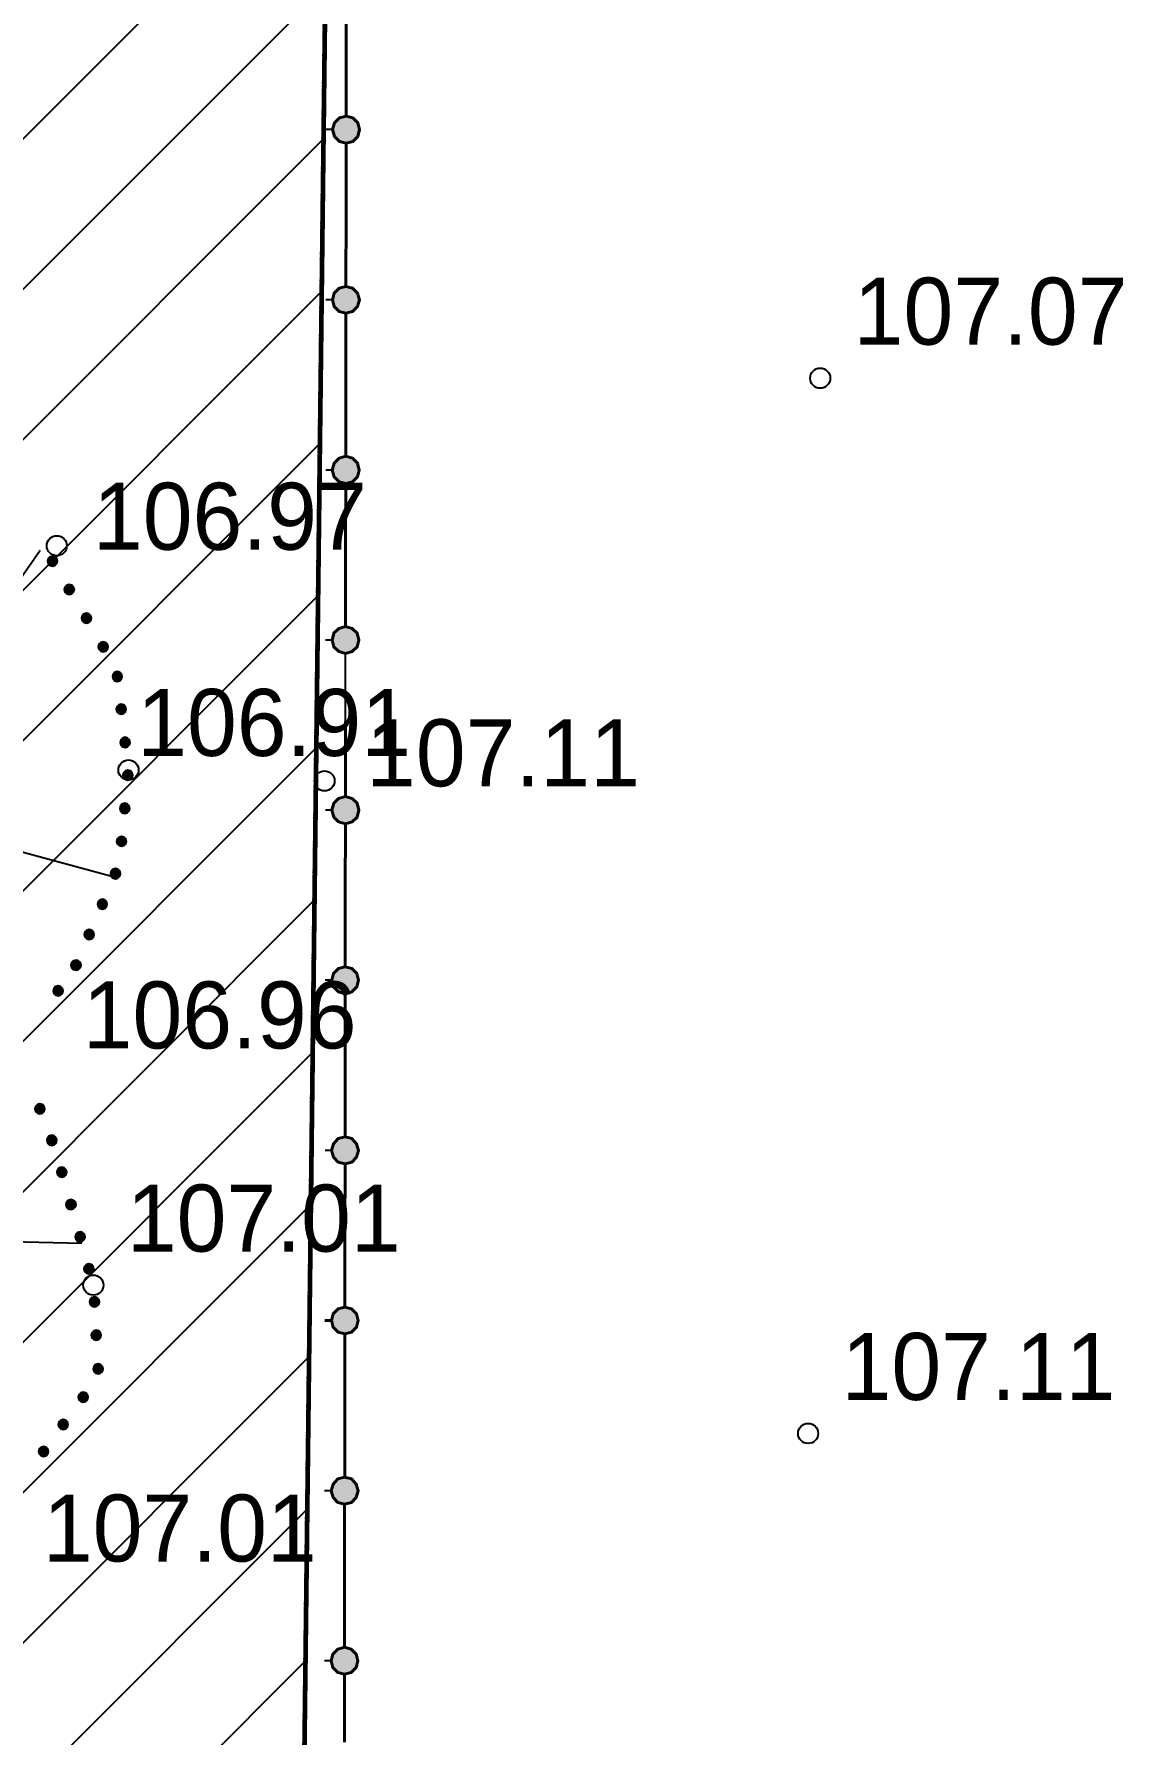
# Model space of a CAD drawing. Header units: millimetres. Extents: x 172667 to 1873135, y -274708 to 168495.
# Drawn here: x 1845469 to 1861734, y 38899 to 64288 of the extents above; entities that cross this region are included whole.
import ezdxf
from ezdxf.enums import TextEntityAlignment as Align

# ---------------------------------------------------------------- set-up
doc = ezdxf.new("R2010")
doc.units = ezdxf.units.MM
doc.linetypes.add('линия_сгиба', pattern=[1.25, 0.5, -0.25, 0, -0.25, 0, -0.25])
doc.layers.add('017 ОТВОД', color=7, linetype='13.Граница отвода', lineweight=70)
doc.layers.add('_ТОПО', color=253, linetype='Continuous')
doc.layers.add('SC007', color=7, linetype='Continuous')
doc.styles.add('F2', font='', dxfattribs={"height": 0.000909972})
doc.styles.get('F2').set_extended_font_data('D431')
doc.linetypes.add('13.Граница отвода', pattern='A,20,[14,SHAPES,S=0.01,R=0,X=0,Y=0],-2.5', length=22.5)

# ---------------------------------------------------------------- blocks, each defined once
blk = doc.blocks.new('SYMBOL2060001')
at = {"layer": 'SC007'}
blk.add_circle((0, 0), 0.15, dxfattribs=at)

msp = doc.modelspace()

# ---------------------------------------------------------------- hatches: boundary and pattern name
h = msp.add_hatch()
h.set_pattern_fill('ANSI31', color=30, scale=500)
h.paths.add_polyline_path([(1815477.8, 83886.2), (1850035.1, 83412.2), (1849138.2, 7719.4), (1815477.8, 8078.9)])
at = {"layer": '_ТОПО', "linetype": 'ByBlock', "lineweight": 40}
for points in [[(1850131.2, 62660.1), (1850231.2, 62685.1), (1850306.2, 62760.1), (1850331.2, 62860.1), (1850306.2, 62960.1), (1850231.2, 63035.1), (1850131.2, 63060.1), (1850031.2, 63035.1), (1849956.2, 62960.1), (1849926.2, 62860.1), (1849956.2, 62760.1), (1850031.2, 62685.1)], [(1850126.2, 60120.1), (1850226.2, 60145.1), (1850301.2, 60220.1), (1850331.2, 60320.1), (1850301.2, 60420.1), (1850226.2, 60495.1), (1850126.2, 60520.1), (1850026.2, 60495.1), (1849951.2, 60420.1), (1849926.2, 60320.1), (1849951.2, 60220.1), (1850026.2, 60145.1)], [(1850126.2, 57580.1), (1850226.2, 57605.1), (1850301.2, 57680.1), (1850326.2, 57780.1), (1850301.2, 57880.1), (1850226.2, 57955.1), (1850126.2, 57985.1), (1850026.2, 57955.1), (1849951.2, 57880.1), (1849921.2, 57780.1), (1849951.2, 57680.1), (1850026.2, 57605.1)], [(1850121.2, 55040.1), (1850221.2, 55070.1), (1850296.2, 55140.1), (1850321.2, 55240.1), (1850296.2, 55345.1), (1850221.2, 55415.1), (1850121.2, 55445.1), (1850021.2, 55415.1), (1849946.2, 55345.1), (1849921.2, 55240.1), (1849946.2, 55140.1), (1850021.2, 55070.1)], [(1850121.2, 52500.1), (1850221.2, 52530.1), (1850296.2, 52600.1), (1850321.2, 52705.1), (1850296.2, 52805.1), (1850221.2, 52875.1), (1850121.2, 52905.1), (1850016.2, 52875.1), (1849946.2, 52805.1), (1849916.2, 52705.1), (1849946.2, 52600.1), (1850016.2, 52530.1)], [(1850116.2, 49960.1), (1850216.2, 49990.1), (1850291.2, 50065.1), (1850316.2, 50165.1), (1850291.2, 50265.1), (1850216.2, 50340.1), (1850116.2, 50365.1), (1850016.2, 50340.1), (1849941.2, 50265.1), (1849916.2, 50165.1), (1849941.2, 50065.1), (1850016.2, 49990.1)], [(1850116.2, 47425.1), (1850216.2, 47450.1), (1850286.2, 47525.1), (1850316.2, 47625.1), (1850286.2, 47725.1), (1850216.2, 47800.1), (1850116.2, 47825.1), (1850011.2, 47800.1), (1849941.2, 47725.1), (1849911.2, 47625.1), (1849941.2, 47525.1), (1850011.2, 47450.1)], [(1850111.2, 44885.1), (1850211.2, 44910.1), (1850286.2, 44985.1), (1850311.2, 45085.1), (1850286.2, 45185.1), (1850211.2, 45260.1), (1850111.2, 45285.1), (1850011.2, 45260.1), (1849936.2, 45185.1), (1849911.2, 45085.1), (1849936.2, 44985.1), (1850011.2, 44910.1)], [(1850106.2, 42345.1), (1850211.2, 42370.1), (1850281.2, 42445.1), (1850311.2, 42545.1), (1850281.2, 42645.1), (1850211.2, 42720.1), (1850106.2, 42745.1), (1850006.2, 42720.1), (1849936.2, 42645.1), (1849906.2, 42545.1), (1849936.2, 42445.1), (1850006.2, 42370.1)], [(1850106.2, 39805.1), (1850206.2, 39830.1), (1850281.2, 39905.1), (1850306.2, 40005.1), (1850281.2, 40105.1), (1850206.2, 40180.1), (1850106.2, 40210.1), (1850006.2, 40180.1), (1849931.2, 40105.1), (1849906.2, 40005.1), (1849931.2, 39905.1), (1850006.2, 39830.1)]]:
    msp.add_hatch(color=7, dxfattribs=at).paths.add_polyline_path(points)
at = {"layer": '_ТОПО', "linetype": 'ByBlock', "lineweight": -2}
for points in [[(1845746.2, 56345.1), (1845781.2, 56355.1), (1845811.2, 56385.1), (1845821.2, 56420.1), (1845811.2, 56460.1), (1845781.2, 56485.1), (1845746.2, 56495.1), (1845706.2, 56485.1), (1845681.2, 56460.1), (1845671.2, 56420.1), (1845681.2, 56385.1), (1845706.2, 56355.1)], [(1845996.2, 55920.1), (1846036.2, 55930.1), (1846061.2, 55955.1), (1846071.2, 55995.1), (1846061.2, 56030.1), (1846036.2, 56060.1), (1845996.2, 56070.1), (1845961.2, 56060.1), (1845931.2, 56030.1), (1845921.2, 55995.1), (1845931.2, 55955.1), (1845961.2, 55930.1)], [(1846251.2, 55495.1), (1846286.2, 55505.1), (1846316.2, 55530.1), (1846326.2, 55570.1), (1846316.2, 55605.1), (1846286.2, 55635.1), (1846251.2, 55645.1), (1846211.2, 55635.1), (1846186.2, 55605.1), (1846176.2, 55570.1), (1846186.2, 55530.1), (1846211.2, 55505.1)], [(1846501.2, 55065.1), (1846541.2, 55075.1), (1846566.2, 55105.1), (1846576.2, 55140.1), (1846566.2, 55180.1), (1846541.2, 55205.1), (1846501.2, 55215.1), (1846466.2, 55205.1), (1846436.2, 55180.1), (1846426.2, 55140.1), (1846436.2, 55105.1), (1846466.2, 55075.1)], [(1846711.2, 54625.1), (1846751.2, 54635.1), (1846776.2, 54665.1), (1846786.2, 54700.1), (1846776.2, 54740.1), (1846751.2, 54765.1), (1846711.2, 54775.1), (1846676.2, 54765.1), (1846651.2, 54740.1), (1846641.2, 54700.1), (1846651.2, 54665.1), (1846676.2, 54635.1)], [(1846771.2, 54135.1), (1846811.2, 54145.1), (1846836.2, 54170.1), (1846846.2, 54210.1), (1846836.2, 54245.1), (1846811.2, 54275.1), (1846771.2, 54285.1), (1846736.2, 54275.1), (1846706.2, 54245.1), (1846696.2, 54210.1), (1846706.2, 54170.1), (1846736.2, 54145.1)], [(1846831.2, 53640.1), (1846866.2, 53650.1), (1846896.2, 53680.1), (1846906.2, 53715.1), (1846896.2, 53755.1), (1846866.2, 53780.1), (1846831.2, 53790.1), (1846791.2, 53780.1), (1846766.2, 53755.1), (1846756.2, 53715.1), (1846766.2, 53680.1), (1846791.2, 53650.1)], [(1846871.2, 53150.1), (1846911.2, 53160.1), (1846936.2, 53185.1), (1846946.2, 53225.1), (1846936.2, 53260.1), (1846911.2, 53290.1), (1846871.2, 53300.1), (1846836.2, 53290.1), (1846806.2, 53260.1), (1846796.2, 53225.1), (1846806.2, 53185.1), (1846836.2, 53160.1)], [(1846826.2, 52655.1), (1846861.2, 52665.1), (1846891.2, 52695.1), (1846901.2, 52730.1), (1846891.2, 52770.1), (1846861.2, 52795.1), (1846826.2, 52805.1), (1846786.2, 52795.1), (1846761.2, 52770.1), (1846751.2, 52730.1), (1846761.2, 52695.1), (1846786.2, 52665.1)], [(1846776.2, 52165.1), (1846816.2, 52175.1), (1846841.2, 52200.1), (1846851.2, 52235.1), (1846841.2, 52275.1), (1846816.2, 52300.1), (1846776.2, 52310.1), (1846741.2, 52300.1), (1846711.2, 52275.1), (1846701.2, 52235.1), (1846711.2, 52200.1), (1846741.2, 52175.1)], [(1846686.2, 51680.1), (1846721.2, 51690.1), (1846751.2, 51720.1), (1846761.2, 51755.1), (1846751.2, 51795.1), (1846721.2, 51820.1), (1846686.2, 51830.1), (1846646.2, 51820.1), (1846621.2, 51795.1), (1846611.2, 51755.1), (1846621.2, 51720.1), (1846646.2, 51690.1)], [(1846491.2, 51225.1), (1846526.2, 51235.1), (1846551.2, 51265.1), (1846561.2, 51300.1), (1846551.2, 51340.1), (1846526.2, 51365.1), (1846491.2, 51375.1), (1846451.2, 51365.1), (1846426.2, 51340.1), (1846416.2, 51300.1), (1846426.2, 51265.1), (1846451.2, 51235.1)], [(1846291.2, 50770.1), (1846331.2, 50780.1), (1846356.2, 50810.1), (1846366.2, 50845.1), (1846356.2, 50885.1), (1846331.2, 50910.1), (1846291.2, 50920.1), (1846256.2, 50910.1), (1846226.2, 50885.1), (1846216.2, 50845.1), (1846226.2, 50810.1), (1846256.2, 50780.1)], [(1846096.2, 50315.1), (1846131.2, 50325.1), (1846161.2, 50355.1), (1846171.2, 50390.1), (1846161.2, 50430.1), (1846131.2, 50455.1), (1846096.2, 50465.1), (1846056.2, 50455.1), (1846031.2, 50430.1), (1846021.2, 50390.1), (1846031.2, 50355.1), (1846056.2, 50325.1)], [(1845831.2, 49930.1), (1845866.2, 49940.1), (1845896.2, 49965.1), (1845906.2, 50005.1), (1845896.2, 50040.1), (1845866.2, 50070.1), (1845831.2, 50080.1), (1845791.2, 50070.1), (1845766.2, 50040.1), (1845756.2, 50005.1), (1845766.2, 49965.1), (1845791.2, 49940.1)], [(1845556.2, 48170.1), (1845596.2, 48180.1), (1845621.2, 48205.1), (1845631.2, 48245.1), (1845621.2, 48280.1), (1845596.2, 48310.1), (1845556.2, 48320.1), (1845521.2, 48310.1), (1845491.2, 48280.1), (1845481.2, 48245.1), (1845491.2, 48205.1), (1845521.2, 48180.1)], [(1845736.2, 47700.1), (1845771.2, 47710.1), (1845801.2, 47735.1), (1845811.2, 47775.1), (1845801.2, 47810.1), (1845771.2, 47840.1), (1845736.2, 47850.1), (1845696.2, 47840.1), (1845671.2, 47810.1), (1845661.2, 47775.1), (1845671.2, 47735.1), (1845696.2, 47710.1)], [(1845886.2, 47225.1), (1845921.2, 47235.1), (1845951.2, 47260.1), (1845961.2, 47300.1), (1845951.2, 47335.1), (1845921.2, 47365.1), (1845886.2, 47375.1), (1845846.2, 47365.1), (1845821.2, 47335.1), (1845811.2, 47300.1), (1845821.2, 47260.1), (1845846.2, 47235.1)], [(1846021.2, 46740.1), (1846056.2, 46750.1), (1846086.2, 46780.1), (1846096.2, 46815.1), (1846086.2, 46855.1), (1846056.2, 46880.1), (1846021.2, 46890.1), (1845981.2, 46880.1), (1845956.2, 46855.1), (1845946.2, 46815.1), (1845956.2, 46780.1), (1845981.2, 46750.1)], [(1846156.2, 46260.1), (1846191.2, 46270.1), (1846221.2, 46300.1), (1846231.2, 46335.1), (1846221.2, 46375.1), (1846191.2, 46400.1), (1846156.2, 46410.1), (1846116.2, 46400.1), (1846091.2, 46375.1), (1846081.2, 46335.1), (1846091.2, 46300.1), (1846116.2, 46270.1)], [(1846286.2, 45780.1), (1846326.2, 45790.1), (1846351.2, 45815.1), (1846361.2, 45855.1), (1846351.2, 45890.1), (1846326.2, 45920.1), (1846286.2, 45930.1), (1846251.2, 45920.1), (1846221.2, 45890.1), (1846211.2, 45855.1), (1846221.2, 45815.1), (1846251.2, 45790.1)], [(1846371.2, 45290.1), (1846406.2, 45300.1), (1846436.2, 45325.1), (1846446.2, 45365.1), (1846436.2, 45400.1), (1846406.2, 45430.1), (1846371.2, 45440.1), (1846331.2, 45430.1), (1846306.2, 45400.1), (1846296.2, 45365.1), (1846306.2, 45325.1), (1846331.2, 45300.1)], [(1846396.2, 44790.1), (1846436.2, 44800.1), (1846461.2, 44825.1), (1846471.2, 44865.1), (1846461.2, 44900.1), (1846436.2, 44930.1), (1846396.2, 44940.1), (1846361.2, 44930.1), (1846331.2, 44900.1), (1846321.2, 44865.1), (1846331.2, 44825.1), (1846361.2, 44800.1)], [(1846426.2, 44290.1), (1846461.2, 44300.1), (1846491.2, 44325.1), (1846501.2, 44365.1), (1846491.2, 44400.1), (1846461.2, 44430.1), (1846426.2, 44440.1), (1846386.2, 44430.1), (1846361.2, 44400.1), (1846351.2, 44365.1), (1846361.2, 44325.1), (1846386.2, 44300.1)], [(1846201.2, 43865.1), (1846241.2, 43875.1), (1846266.2, 43900.1), (1846276.2, 43940.1), (1846266.2, 43975.1), (1846241.2, 44005.1), (1846201.2, 44015.1), (1846166.2, 44005.1), (1846136.2, 43975.1), (1846126.2, 43940.1), (1846136.2, 43900.1), (1846166.2, 43875.1)], [(1845906.2, 43460.1), (1845946.2, 43470.1), (1845971.2, 43500.1), (1845981.2, 43535.1), (1845971.2, 43575.1), (1845946.2, 43600.1), (1845906.2, 43610.1), (1845871.2, 43600.1), (1845841.2, 43575.1), (1845831.2, 43535.1), (1845841.2, 43500.1), (1845871.2, 43470.1)], [(1845611.2, 43055.1), (1845651.2, 43065.1), (1845676.2, 43095.1), (1845686.2, 43130.1), (1845676.2, 43170.1), (1845651.2, 43195.1), (1845611.2, 43205.1), (1845576.2, 43195.1), (1845546.2, 43170.1), (1845536.2, 43130.1), (1845546.2, 43095.1), (1845576.2, 43065.1)]]:
    msp.add_hatch(color=8, dxfattribs=at).paths.add_polyline_path(points)

# ---------------------------------------------------------------- linework, layer by layer
at = {"layer": '017 ОТВОД', "color": 1, "linetype": '13.Граница отвода', "lineweight": 60, "elevation": -103056.2}
msp.add_lwpolyline([(1769145.1, 8582.2), (1770045.1, 84542.2), (1850035.1, 83412.2), (1849135.1, 7452.2)], close=True, dxfattribs=at)
at = {"layer": '017 ОТВОД', "color": 30, "linetype": 'линия_сгиба', "lineweight": 60, "ltscale": 5, "elevation": 3738.5}
msp.add_lwpolyline([(1815477.8, 83886.2), (1850035.1, 83412.2), (1849138.2, 7719.4), (1815477.8, 8078.9)], close=True, dxfattribs=at)
at = {"layer": '_ТОПО', "color": 7, "linetype": 'ByBlock', "lineweight": 40}
for p, q in [((1850131.2, 64180.1, 107038.5), (1850131.2, 65195.1, 107038.5)), ((1850131.2, 64180.1, 107038.5), (1850131.2, 65195.1, 107038.5)), ((1850131.2, 63065.1, 107038.5), (1850131.2, 64180.1, 107038.5)), ((1850131.2, 63065.1, 107038.5), (1850131.2, 64180.1, 107038.5)), ((1850131.2, 61640.1, 107038.5), (1850131.2, 62655.1, 107038.5)), ((1850131.2, 61640.1, 107038.5), (1850131.2, 62655.1, 107038.5)), ((1850126.2, 60525.1, 107038.5), (1850131.2, 61640.1, 107038.5)), ((1850126.2, 60525.1, 107038.5), (1850131.2, 61640.1, 107038.5)), ((1850126.2, 59100.1, 107038.5), (1850126.2, 60115.1, 107038.5)), ((1850126.2, 59100.1, 107038.5), (1850126.2, 60115.1, 107038.5)), ((1850126.2, 57985.1, 107038.5), (1850126.2, 59100.1, 107038.5)), ((1850126.2, 57985.1, 107038.5), (1850126.2, 59100.1, 107038.5)), ((1850121.2, 56565.1, 107038.5), (1850126.2, 57580.1, 107038.5)), ((1850121.2, 55445.1, 107038.5), (1850121.2, 56565.1, 107038.5)), ((1850121.2, 55445.1, 107038.5), (1850121.2, 56565.1, 107038.5)), ((1850121.2, 52905.1, 107038.5), (1850121.2, 54025.1, 107038.5)), ((1850121.2, 52905.1, 107038.5), (1850121.2, 54025.1, 107038.5)), ((1850116.2, 51485.1, 107038.5), (1850121.2, 52500.1, 107038.5)), ((1850116.2, 51485.1, 107038.5), (1850121.2, 52500.1, 107038.5)), ((1850116.2, 50365.1, 107038.5), (1850116.2, 51485.1, 107038.5)), ((1850116.2, 48945.1, 107038.5), (1850116.2, 49960.1, 107038.5)), ((1850116.2, 47830.1, 107038.5), (1850116.2, 48945.1, 107038.5)), ((1850116.2, 47830.1, 107038.5), (1850116.2, 48945.1, 107038.5)), ((1850111.2, 46405.1, 107038.5), (1850116.2, 47420.1, 107038.5)), ((1850111.2, 45290.1, 107038.5), (1850111.2, 46405.1, 107038.5)), ((1850111.2, 45290.1, 107038.5), (1850111.2, 46405.1, 107038.5)), ((1849911.2, 45085.1, 107038.5), (1849811.2, 45085.1, 107038.5)), ((1849911.2, 45085.1, 107038.5), (1849811.2, 45085.1, 107038.5)), ((1850111.2, 43865.1, 107038.5), (1850111.2, 44880.1, 107038.5)), ((1850111.2, 43865.1, 107038.5), (1850111.2, 44880.1, 107038.5)), ((1850111.2, 42750.1, 107038.5), (1850111.2, 43865.1, 107038.5)), ((1850111.2, 42750.1, 107038.5), (1850111.2, 43865.1, 107038.5)), ((1850106.2, 41325.1, 107038.5), (1850106.2, 42345.1, 107038.5)), ((1850106.2, 41325.1, 107038.5), (1850106.2, 42345.1, 107038.5)), ((1850106.2, 40210.1, 107038.5), (1850106.2, 41325.1, 107038.5)), ((1850106.2, 40210.1, 107038.5), (1850106.2, 41325.1, 107038.5)), ((1850106.2, 38790.1, 107038.5), (1850106.2, 39805.1, 107038.5)), ((1850106.2, 38790.1, 107038.5), (1850106.2, 39805.1, 107038.5))]:
    msp.add_line(p, q, dxfattribs=at)
at = {"layer": '_ТОПО', "color": 8, "linetype": 'ByBlock', "lineweight": -2}
for p, q in [((1849931.2, 62860.1, 107038.5), (1849831.2, 62860.1, 107038.5)), ((1849931.2, 62860.1, 107038.5), (1849831.2, 62860.1, 107038.5)), ((1849926.2, 60320.1, 107038.5), (1849826.2, 60320.1, 107038.5)), ((1849926.2, 60320.1, 107038.5), (1849826.2, 60320.1, 107038.5)), ((1849926.2, 57780.1, 107038.5), (1849826.2, 57780.1, 107038.5)), ((1849926.2, 57780.1, 107038.5), (1849826.2, 57780.1, 107038.5)), ((1850121.2, 56565.1, 107038.5), (1850126.2, 57580.1, 107038.5)), ((1843356.4, 53433.3, 108979), (1845563.2, 56585.9, 108979)), ((1849921.2, 55240.1, 107038.5), (1849821.2, 55240.1, 107038.5)), ((1849921.2, 55240.1, 107038.5), (1849821.2, 55240.1, 107038.5)), ((1850121.2, 54025.1, 107038.5), (1850121.2, 55040.1, 107038.5)), ((1850121.2, 54025.1, 107038.5), (1850121.2, 55040.1, 107038.5)), ((1849921.2, 52705.1, 107038.5), (1849821.2, 52705.1, 107038.5)), ((1849921.2, 52705.1, 107038.5), (1849821.2, 52705.1, 107038.5)), ((1843656.4, 52518.3, 108979), (1846665.5, 51709.7, 108979)), ((1850116.2, 50365.1, 107038.5), (1850116.2, 51485.1, 107038.5)), ((1849916.2, 50165.1, 107038.5), (1849816.2, 50165.1, 107038.5)), ((1849916.2, 50165.1, 107038.5), (1849816.2, 50165.1, 107038.5)), ((1850116.2, 48945.1, 107038.5), (1850116.2, 49960.1, 107038.5)), ((1849916.2, 47625.1, 107038.5), (1849816.2, 47625.1, 107038.5)), ((1849916.2, 47625.1, 107038.5), (1849816.2, 47625.1, 107038.5)), ((1850111.2, 46405.1, 107038.5), (1850116.2, 47420.1, 107038.5)), ((1842121.4, 46333.3, 109054.7), (1846180.8, 46239.9, 109054.7)), ((1849906.2, 42545.1, 107038.5), (1849806.2, 42545.1, 107038.5)), ((1849906.2, 42545.1, 107038.5), (1849806.2, 42545.1, 107038.5)), ((1849906.2, 40005.1, 107038.5), (1849806.2, 40005.1, 107038.5)), ((1849906.2, 40005.1, 107038.5), (1849806.2, 40005.1, 107038.5))]:
    msp.add_line(p, q, dxfattribs=at)
at = {"layer": '_ТОПО', "color": 7, "linetype": 'ByBlock', "lineweight": 40, "elevation": 107038.5, "flags": 128}
for points in [[(1850131.2, 62660.1), (1850231.2, 62685.1), (1850306.2, 62760.1), (1850331.2, 62860.1), (1850306.2, 62960.1), (1850231.2, 63035.1), (1850131.2, 63060.1), (1850031.2, 63035.1), (1849956.2, 62960.1), (1849926.2, 62860.1), (1849956.2, 62760.1), (1850031.2, 62685.1), (1850131.2, 62660.1)], [(1850131.2, 62660.1), (1850231.2, 62685.1), (1850306.2, 62760.1), (1850331.2, 62860.1), (1850306.2, 62960.1), (1850231.2, 63035.1), (1850131.2, 63060.1), (1850031.2, 63035.1), (1849956.2, 62960.1), (1849926.2, 62860.1), (1849956.2, 62760.1), (1850031.2, 62685.1), (1850131.2, 62660.1)], [(1850126.2, 60120.1), (1850226.2, 60145.1), (1850301.2, 60220.1), (1850331.2, 60320.1), (1850301.2, 60420.1), (1850226.2, 60495.1), (1850126.2, 60520.1), (1850026.2, 60495.1), (1849951.2, 60420.1), (1849926.2, 60320.1), (1849951.2, 60220.1), (1850026.2, 60145.1), (1850126.2, 60120.1)], [(1850126.2, 60120.1), (1850226.2, 60145.1), (1850301.2, 60220.1), (1850331.2, 60320.1), (1850301.2, 60420.1), (1850226.2, 60495.1), (1850126.2, 60520.1), (1850026.2, 60495.1), (1849951.2, 60420.1), (1849926.2, 60320.1), (1849951.2, 60220.1), (1850026.2, 60145.1), (1850126.2, 60120.1)], [(1850126.2, 57580.1), (1850226.2, 57605.1), (1850301.2, 57680.1), (1850326.2, 57780.1), (1850301.2, 57880.1), (1850226.2, 57955.1), (1850126.2, 57985.1), (1850026.2, 57955.1), (1849951.2, 57880.1), (1849921.2, 57780.1), (1849951.2, 57680.1), (1850026.2, 57605.1), (1850126.2, 57580.1)], [(1850126.2, 57580.1), (1850226.2, 57605.1), (1850301.2, 57680.1), (1850326.2, 57780.1), (1850301.2, 57880.1), (1850226.2, 57955.1), (1850126.2, 57985.1), (1850026.2, 57955.1), (1849951.2, 57880.1), (1849921.2, 57780.1), (1849951.2, 57680.1), (1850026.2, 57605.1), (1850126.2, 57580.1)], [(1850121.2, 55040.1), (1850221.2, 55070.1), (1850296.2, 55140.1), (1850321.2, 55240.1), (1850296.2, 55345.1), (1850221.2, 55415.1), (1850121.2, 55445.1), (1850021.2, 55415.1), (1849946.2, 55345.1), (1849921.2, 55240.1), (1849946.2, 55140.1), (1850021.2, 55070.1), (1850121.2, 55040.1)], [(1850121.2, 55040.1), (1850221.2, 55070.1), (1850296.2, 55140.1), (1850321.2, 55240.1), (1850296.2, 55345.1), (1850221.2, 55415.1), (1850121.2, 55445.1), (1850021.2, 55415.1), (1849946.2, 55345.1), (1849921.2, 55240.1), (1849946.2, 55140.1), (1850021.2, 55070.1), (1850121.2, 55040.1)], [(1850121.2, 52500.1), (1850221.2, 52530.1), (1850296.2, 52600.1), (1850321.2, 52705.1), (1850296.2, 52805.1), (1850221.2, 52875.1), (1850121.2, 52905.1), (1850016.2, 52875.1), (1849946.2, 52805.1), (1849916.2, 52705.1), (1849946.2, 52600.1), (1850016.2, 52530.1), (1850121.2, 52500.1)], [(1850121.2, 52500.1), (1850221.2, 52530.1), (1850296.2, 52600.1), (1850321.2, 52705.1), (1850296.2, 52805.1), (1850221.2, 52875.1), (1850121.2, 52905.1), (1850016.2, 52875.1), (1849946.2, 52805.1), (1849916.2, 52705.1), (1849946.2, 52600.1), (1850016.2, 52530.1), (1850121.2, 52500.1)], [(1850116.2, 49960.1), (1850216.2, 49990.1), (1850291.2, 50065.1), (1850316.2, 50165.1), (1850291.2, 50265.1), (1850216.2, 50340.1), (1850116.2, 50365.1), (1850016.2, 50340.1), (1849941.2, 50265.1), (1849916.2, 50165.1), (1849941.2, 50065.1), (1850016.2, 49990.1), (1850116.2, 49960.1)], [(1850116.2, 49960.1), (1850216.2, 49990.1), (1850291.2, 50065.1), (1850316.2, 50165.1), (1850291.2, 50265.1), (1850216.2, 50340.1), (1850116.2, 50365.1), (1850016.2, 50340.1), (1849941.2, 50265.1), (1849916.2, 50165.1), (1849941.2, 50065.1), (1850016.2, 49990.1), (1850116.2, 49960.1)], [(1850116.2, 47425.1), (1850216.2, 47450.1), (1850286.2, 47525.1), (1850316.2, 47625.1), (1850286.2, 47725.1), (1850216.2, 47800.1), (1850116.2, 47825.1), (1850011.2, 47800.1), (1849941.2, 47725.1), (1849911.2, 47625.1), (1849941.2, 47525.1), (1850011.2, 47450.1), (1850116.2, 47425.1)], [(1850116.2, 47425.1), (1850216.2, 47450.1), (1850286.2, 47525.1), (1850316.2, 47625.1), (1850286.2, 47725.1), (1850216.2, 47800.1), (1850116.2, 47825.1), (1850011.2, 47800.1), (1849941.2, 47725.1), (1849911.2, 47625.1), (1849941.2, 47525.1), (1850011.2, 47450.1), (1850116.2, 47425.1)], [(1850111.2, 44885.1), (1850211.2, 44910.1), (1850286.2, 44985.1), (1850311.2, 45085.1), (1850286.2, 45185.1), (1850211.2, 45260.1), (1850111.2, 45285.1), (1850011.2, 45260.1), (1849936.2, 45185.1), (1849911.2, 45085.1), (1849936.2, 44985.1), (1850011.2, 44910.1), (1850111.2, 44885.1)], [(1850111.2, 44885.1), (1850211.2, 44910.1), (1850286.2, 44985.1), (1850311.2, 45085.1), (1850286.2, 45185.1), (1850211.2, 45260.1), (1850111.2, 45285.1), (1850011.2, 45260.1), (1849936.2, 45185.1), (1849911.2, 45085.1), (1849936.2, 44985.1), (1850011.2, 44910.1), (1850111.2, 44885.1)], [(1850106.2, 42345.1), (1850211.2, 42370.1), (1850281.2, 42445.1), (1850311.2, 42545.1), (1850281.2, 42645.1), (1850211.2, 42720.1), (1850106.2, 42745.1), (1850006.2, 42720.1), (1849936.2, 42645.1), (1849906.2, 42545.1), (1849936.2, 42445.1), (1850006.2, 42370.1), (1850106.2, 42345.1)], [(1850106.2, 42345.1), (1850211.2, 42370.1), (1850281.2, 42445.1), (1850311.2, 42545.1), (1850281.2, 42645.1), (1850211.2, 42720.1), (1850106.2, 42745.1), (1850006.2, 42720.1), (1849936.2, 42645.1), (1849906.2, 42545.1), (1849936.2, 42445.1), (1850006.2, 42370.1), (1850106.2, 42345.1)], [(1850106.2, 39805.1), (1850206.2, 39830.1), (1850281.2, 39905.1), (1850306.2, 40005.1), (1850281.2, 40105.1), (1850206.2, 40180.1), (1850106.2, 40210.1), (1850006.2, 40180.1), (1849931.2, 40105.1), (1849906.2, 40005.1), (1849931.2, 39905.1), (1850006.2, 39830.1), (1850106.2, 39805.1)], [(1850106.2, 39805.1), (1850206.2, 39830.1), (1850281.2, 39905.1), (1850306.2, 40005.1), (1850281.2, 40105.1), (1850206.2, 40180.1), (1850106.2, 40210.1), (1850006.2, 40180.1), (1849931.2, 40105.1), (1849906.2, 40005.1), (1849931.2, 39905.1), (1850006.2, 39830.1), (1850106.2, 39805.1)]]:
    msp.add_lwpolyline(points, close=True, dxfattribs=at)
at = {"layer": '_ТОПО', "color": 8, "linetype": 'ByBlock', "lineweight": -2, "flags": 128}
for points, elevation in [([(1845746.2, 56345.1), (1845781.2, 56355.1), (1845811.2, 56385.1), (1845821.2, 56420.1), (1845811.2, 56460.1), (1845781.2, 56485.1), (1845746.2, 56495.1), (1845706.2, 56485.1), (1845681.2, 56460.1), (1845671.2, 56420.1), (1845681.2, 56385.1), (1845706.2, 56355.1), (1845746.2, 56345.1)], 104684.4), ([(1845746.2, 56345.1), (1845781.2, 56355.1), (1845811.2, 56385.1), (1845821.2, 56420.1), (1845811.2, 56460.1), (1845781.2, 56485.1), (1845746.2, 56495.1), (1845706.2, 56485.1), (1845681.2, 56460.1), (1845671.2, 56420.1), (1845681.2, 56385.1), (1845706.2, 56355.1), (1845746.2, 56345.1)], 104684.4), ([(1845996.2, 55920.1), (1846036.2, 55930.1), (1846061.2, 55955.1), (1846071.2, 55995.1), (1846061.2, 56030.1), (1846036.2, 56060.1), (1845996.2, 56070.1), (1845961.2, 56060.1), (1845931.2, 56030.1), (1845921.2, 55995.1), (1845931.2, 55955.1), (1845961.2, 55930.1), (1845996.2, 55920.1)], 104684.4), ([(1845996.2, 55920.1), (1846036.2, 55930.1), (1846061.2, 55955.1), (1846071.2, 55995.1), (1846061.2, 56030.1), (1846036.2, 56060.1), (1845996.2, 56070.1), (1845961.2, 56060.1), (1845931.2, 56030.1), (1845921.2, 55995.1), (1845931.2, 55955.1), (1845961.2, 55930.1), (1845996.2, 55920.1)], 104684.4), ([(1846251.2, 55495.1), (1846286.2, 55505.1), (1846316.2, 55530.1), (1846326.2, 55570.1), (1846316.2, 55605.1), (1846286.2, 55635.1), (1846251.2, 55645.1), (1846211.2, 55635.1), (1846186.2, 55605.1), (1846176.2, 55570.1), (1846186.2, 55530.1), (1846211.2, 55505.1), (1846251.2, 55495.1)], 104684.4), ([(1846251.2, 55495.1), (1846286.2, 55505.1), (1846316.2, 55530.1), (1846326.2, 55570.1), (1846316.2, 55605.1), (1846286.2, 55635.1), (1846251.2, 55645.1), (1846211.2, 55635.1), (1846186.2, 55605.1), (1846176.2, 55570.1), (1846186.2, 55530.1), (1846211.2, 55505.1), (1846251.2, 55495.1)], 104684.4), ([(1846501.2, 55065.1), (1846541.2, 55075.1), (1846566.2, 55105.1), (1846576.2, 55140.1), (1846566.2, 55180.1), (1846541.2, 55205.1), (1846501.2, 55215.1), (1846466.2, 55205.1), (1846436.2, 55180.1), (1846426.2, 55140.1), (1846436.2, 55105.1), (1846466.2, 55075.1), (1846501.2, 55065.1)], 104684.4), ([(1846501.2, 55065.1), (1846541.2, 55075.1), (1846566.2, 55105.1), (1846576.2, 55140.1), (1846566.2, 55180.1), (1846541.2, 55205.1), (1846501.2, 55215.1), (1846466.2, 55205.1), (1846436.2, 55180.1), (1846426.2, 55140.1), (1846436.2, 55105.1), (1846466.2, 55075.1), (1846501.2, 55065.1)], 104684.4), ([(1846711.2, 54625.1), (1846751.2, 54635.1), (1846776.2, 54665.1), (1846786.2, 54700.1), (1846776.2, 54740.1), (1846751.2, 54765.1), (1846711.2, 54775.1), (1846676.2, 54765.1), (1846651.2, 54740.1), (1846641.2, 54700.1), (1846651.2, 54665.1), (1846676.2, 54635.1), (1846711.2, 54625.1)], 104684.4), ([(1846711.2, 54625.1), (1846751.2, 54635.1), (1846776.2, 54665.1), (1846786.2, 54700.1), (1846776.2, 54740.1), (1846751.2, 54765.1), (1846711.2, 54775.1), (1846676.2, 54765.1), (1846651.2, 54740.1), (1846641.2, 54700.1), (1846651.2, 54665.1), (1846676.2, 54635.1), (1846711.2, 54625.1)], 104684.4), ([(1846771.2, 54135.1), (1846811.2, 54145.1), (1846836.2, 54170.1), (1846846.2, 54210.1), (1846836.2, 54245.1), (1846811.2, 54275.1), (1846771.2, 54285.1), (1846736.2, 54275.1), (1846706.2, 54245.1), (1846696.2, 54210.1), (1846706.2, 54170.1), (1846736.2, 54145.1), (1846771.2, 54135.1)], 104684.4), ([(1846771.2, 54135.1), (1846811.2, 54145.1), (1846836.2, 54170.1), (1846846.2, 54210.1), (1846836.2, 54245.1), (1846811.2, 54275.1), (1846771.2, 54285.1), (1846736.2, 54275.1), (1846706.2, 54245.1), (1846696.2, 54210.1), (1846706.2, 54170.1), (1846736.2, 54145.1), (1846771.2, 54135.1)], 104684.4), ([(1846831.2, 53640.1), (1846866.2, 53650.1), (1846896.2, 53680.1), (1846906.2, 53715.1), (1846896.2, 53755.1), (1846866.2, 53780.1), (1846831.2, 53790.1), (1846791.2, 53780.1), (1846766.2, 53755.1), (1846756.2, 53715.1), (1846766.2, 53680.1), (1846791.2, 53650.1), (1846831.2, 53640.1)], 104684.4), ([(1846831.2, 53640.1), (1846866.2, 53650.1), (1846896.2, 53680.1), (1846906.2, 53715.1), (1846896.2, 53755.1), (1846866.2, 53780.1), (1846831.2, 53790.1), (1846791.2, 53780.1), (1846766.2, 53755.1), (1846756.2, 53715.1), (1846766.2, 53680.1), (1846791.2, 53650.1), (1846831.2, 53640.1)], 104684.4), ([(1846871.2, 53150.1), (1846911.2, 53160.1), (1846936.2, 53185.1), (1846946.2, 53225.1), (1846936.2, 53260.1), (1846911.2, 53290.1), (1846871.2, 53300.1), (1846836.2, 53290.1), (1846806.2, 53260.1), (1846796.2, 53225.1), (1846806.2, 53185.1), (1846836.2, 53160.1), (1846871.2, 53150.1)], 104684.4), ([(1846871.2, 53150.1), (1846911.2, 53160.1), (1846936.2, 53185.1), (1846946.2, 53225.1), (1846936.2, 53260.1), (1846911.2, 53290.1), (1846871.2, 53300.1), (1846836.2, 53290.1), (1846806.2, 53260.1), (1846796.2, 53225.1), (1846806.2, 53185.1), (1846836.2, 53160.1), (1846871.2, 53150.1)], 104684.4), ([(1846826.2, 52655.1), (1846861.2, 52665.1), (1846891.2, 52695.1), (1846901.2, 52730.1), (1846891.2, 52770.1), (1846861.2, 52795.1), (1846826.2, 52805.1), (1846786.2, 52795.1), (1846761.2, 52770.1), (1846751.2, 52730.1), (1846761.2, 52695.1), (1846786.2, 52665.1), (1846826.2, 52655.1)], 104684.4), ([(1846826.2, 52655.1), (1846861.2, 52665.1), (1846891.2, 52695.1), (1846901.2, 52730.1), (1846891.2, 52770.1), (1846861.2, 52795.1), (1846826.2, 52805.1), (1846786.2, 52795.1), (1846761.2, 52770.1), (1846751.2, 52730.1), (1846761.2, 52695.1), (1846786.2, 52665.1), (1846826.2, 52655.1)], 104684.4), ([(1846776.2, 52165.1), (1846816.2, 52175.1), (1846841.2, 52200.1), (1846851.2, 52235.1), (1846841.2, 52275.1), (1846816.2, 52300.1), (1846776.2, 52310.1), (1846741.2, 52300.1), (1846711.2, 52275.1), (1846701.2, 52235.1), (1846711.2, 52200.1), (1846741.2, 52175.1), (1846776.2, 52165.1)], 104684.4), ([(1846776.2, 52165.1), (1846816.2, 52175.1), (1846841.2, 52200.1), (1846851.2, 52235.1), (1846841.2, 52275.1), (1846816.2, 52300.1), (1846776.2, 52310.1), (1846741.2, 52300.1), (1846711.2, 52275.1), (1846701.2, 52235.1), (1846711.2, 52200.1), (1846741.2, 52175.1), (1846776.2, 52165.1)], 104684.4), ([(1846686.2, 51680.1), (1846721.2, 51690.1), (1846751.2, 51720.1), (1846761.2, 51755.1), (1846751.2, 51795.1), (1846721.2, 51820.1), (1846686.2, 51830.1), (1846646.2, 51820.1), (1846621.2, 51795.1), (1846611.2, 51755.1), (1846621.2, 51720.1), (1846646.2, 51690.1), (1846686.2, 51680.1)], 104684.4), ([(1846686.2, 51680.1), (1846721.2, 51690.1), (1846751.2, 51720.1), (1846761.2, 51755.1), (1846751.2, 51795.1), (1846721.2, 51820.1), (1846686.2, 51830.1), (1846646.2, 51820.1), (1846621.2, 51795.1), (1846611.2, 51755.1), (1846621.2, 51720.1), (1846646.2, 51690.1), (1846686.2, 51680.1)], 104684.4), ([(1846491.2, 51225.1), (1846526.2, 51235.1), (1846551.2, 51265.1), (1846561.2, 51300.1), (1846551.2, 51340.1), (1846526.2, 51365.1), (1846491.2, 51375.1), (1846451.2, 51365.1), (1846426.2, 51340.1), (1846416.2, 51300.1), (1846426.2, 51265.1), (1846451.2, 51235.1), (1846491.2, 51225.1)], 104684.4), ([(1846491.2, 51225.1), (1846526.2, 51235.1), (1846551.2, 51265.1), (1846561.2, 51300.1), (1846551.2, 51340.1), (1846526.2, 51365.1), (1846491.2, 51375.1), (1846451.2, 51365.1), (1846426.2, 51340.1), (1846416.2, 51300.1), (1846426.2, 51265.1), (1846451.2, 51235.1), (1846491.2, 51225.1)], 104684.4), ([(1846291.2, 50770.1), (1846331.2, 50780.1), (1846356.2, 50810.1), (1846366.2, 50845.1), (1846356.2, 50885.1), (1846331.2, 50910.1), (1846291.2, 50920.1), (1846256.2, 50910.1), (1846226.2, 50885.1), (1846216.2, 50845.1), (1846226.2, 50810.1), (1846256.2, 50780.1), (1846291.2, 50770.1)], 104684.4), ([(1846291.2, 50770.1), (1846331.2, 50780.1), (1846356.2, 50810.1), (1846366.2, 50845.1), (1846356.2, 50885.1), (1846331.2, 50910.1), (1846291.2, 50920.1), (1846256.2, 50910.1), (1846226.2, 50885.1), (1846216.2, 50845.1), (1846226.2, 50810.1), (1846256.2, 50780.1), (1846291.2, 50770.1)], 104684.4), ([(1846096.2, 50315.1), (1846131.2, 50325.1), (1846161.2, 50355.1), (1846171.2, 50390.1), (1846161.2, 50430.1), (1846131.2, 50455.1), (1846096.2, 50465.1), (1846056.2, 50455.1), (1846031.2, 50430.1), (1846021.2, 50390.1), (1846031.2, 50355.1), (1846056.2, 50325.1), (1846096.2, 50315.1)], 104684.4), ([(1846096.2, 50315.1), (1846131.2, 50325.1), (1846161.2, 50355.1), (1846171.2, 50390.1), (1846161.2, 50430.1), (1846131.2, 50455.1), (1846096.2, 50465.1), (1846056.2, 50455.1), (1846031.2, 50430.1), (1846021.2, 50390.1), (1846031.2, 50355.1), (1846056.2, 50325.1), (1846096.2, 50315.1)], 104684.4), ([(1845831.2, 49930.1), (1845866.2, 49940.1), (1845896.2, 49965.1), (1845906.2, 50005.1), (1845896.2, 50040.1), (1845866.2, 50070.1), (1845831.2, 50080.1), (1845791.2, 50070.1), (1845766.2, 50040.1), (1845756.2, 50005.1), (1845766.2, 49965.1), (1845791.2, 49940.1), (1845831.2, 49930.1)], 104684.4), ([(1845831.2, 49930.1), (1845866.2, 49940.1), (1845896.2, 49965.1), (1845906.2, 50005.1), (1845896.2, 50040.1), (1845866.2, 50070.1), (1845831.2, 50080.1), (1845791.2, 50070.1), (1845766.2, 50040.1), (1845756.2, 50005.1), (1845766.2, 49965.1), (1845791.2, 49940.1), (1845831.2, 49930.1)], 104684.4), ([(1845556.2, 48170.1), (1845596.2, 48180.1), (1845621.2, 48205.1), (1845631.2, 48245.1), (1845621.2, 48280.1), (1845596.2, 48310.1), (1845556.2, 48320.1), (1845521.2, 48310.1), (1845491.2, 48280.1), (1845481.2, 48245.1), (1845491.2, 48205.1), (1845521.2, 48180.1), (1845556.2, 48170.1)], 107671.9), ([(1845556.2, 48170.1), (1845596.2, 48180.1), (1845621.2, 48205.1), (1845631.2, 48245.1), (1845621.2, 48280.1), (1845596.2, 48310.1), (1845556.2, 48320.1), (1845521.2, 48310.1), (1845491.2, 48280.1), (1845481.2, 48245.1), (1845491.2, 48205.1), (1845521.2, 48180.1), (1845556.2, 48170.1)], 107671.9), ([(1845736.2, 47700.1), (1845771.2, 47710.1), (1845801.2, 47735.1), (1845811.2, 47775.1), (1845801.2, 47810.1), (1845771.2, 47840.1), (1845736.2, 47850.1), (1845696.2, 47840.1), (1845671.2, 47810.1), (1845661.2, 47775.1), (1845671.2, 47735.1), (1845696.2, 47710.1), (1845736.2, 47700.1)], 107671.9), ([(1845736.2, 47700.1), (1845771.2, 47710.1), (1845801.2, 47735.1), (1845811.2, 47775.1), (1845801.2, 47810.1), (1845771.2, 47840.1), (1845736.2, 47850.1), (1845696.2, 47840.1), (1845671.2, 47810.1), (1845661.2, 47775.1), (1845671.2, 47735.1), (1845696.2, 47710.1), (1845736.2, 47700.1)], 107671.9), ([(1845886.2, 47225.1), (1845921.2, 47235.1), (1845951.2, 47260.1), (1845961.2, 47300.1), (1845951.2, 47335.1), (1845921.2, 47365.1), (1845886.2, 47375.1), (1845846.2, 47365.1), (1845821.2, 47335.1), (1845811.2, 47300.1), (1845821.2, 47260.1), (1845846.2, 47235.1), (1845886.2, 47225.1)], 107671.9), ([(1845886.2, 47225.1), (1845921.2, 47235.1), (1845951.2, 47260.1), (1845961.2, 47300.1), (1845951.2, 47335.1), (1845921.2, 47365.1), (1845886.2, 47375.1), (1845846.2, 47365.1), (1845821.2, 47335.1), (1845811.2, 47300.1), (1845821.2, 47260.1), (1845846.2, 47235.1), (1845886.2, 47225.1)], 107671.9), ([(1846021.2, 46740.1), (1846056.2, 46750.1), (1846086.2, 46780.1), (1846096.2, 46815.1), (1846086.2, 46855.1), (1846056.2, 46880.1), (1846021.2, 46890.1), (1845981.2, 46880.1), (1845956.2, 46855.1), (1845946.2, 46815.1), (1845956.2, 46780.1), (1845981.2, 46750.1), (1846021.2, 46740.1)], 107671.9), ([(1846021.2, 46740.1), (1846056.2, 46750.1), (1846086.2, 46780.1), (1846096.2, 46815.1), (1846086.2, 46855.1), (1846056.2, 46880.1), (1846021.2, 46890.1), (1845981.2, 46880.1), (1845956.2, 46855.1), (1845946.2, 46815.1), (1845956.2, 46780.1), (1845981.2, 46750.1), (1846021.2, 46740.1)], 107671.9), ([(1846156.2, 46260.1), (1846191.2, 46270.1), (1846221.2, 46300.1), (1846231.2, 46335.1), (1846221.2, 46375.1), (1846191.2, 46400.1), (1846156.2, 46410.1), (1846116.2, 46400.1), (1846091.2, 46375.1), (1846081.2, 46335.1), (1846091.2, 46300.1), (1846116.2, 46270.1), (1846156.2, 46260.1)], 107671.9), ([(1846156.2, 46260.1), (1846191.2, 46270.1), (1846221.2, 46300.1), (1846231.2, 46335.1), (1846221.2, 46375.1), (1846191.2, 46400.1), (1846156.2, 46410.1), (1846116.2, 46400.1), (1846091.2, 46375.1), (1846081.2, 46335.1), (1846091.2, 46300.1), (1846116.2, 46270.1), (1846156.2, 46260.1)], 107671.9), ([(1846286.2, 45780.1), (1846326.2, 45790.1), (1846351.2, 45815.1), (1846361.2, 45855.1), (1846351.2, 45890.1), (1846326.2, 45920.1), (1846286.2, 45930.1), (1846251.2, 45920.1), (1846221.2, 45890.1), (1846211.2, 45855.1), (1846221.2, 45815.1), (1846251.2, 45790.1), (1846286.2, 45780.1)], 107671.9), ([(1846286.2, 45780.1), (1846326.2, 45790.1), (1846351.2, 45815.1), (1846361.2, 45855.1), (1846351.2, 45890.1), (1846326.2, 45920.1), (1846286.2, 45930.1), (1846251.2, 45920.1), (1846221.2, 45890.1), (1846211.2, 45855.1), (1846221.2, 45815.1), (1846251.2, 45790.1), (1846286.2, 45780.1)], 107671.9), ([(1846371.2, 45290.1), (1846406.2, 45300.1), (1846436.2, 45325.1), (1846446.2, 45365.1), (1846436.2, 45400.1), (1846406.2, 45430.1), (1846371.2, 45440.1), (1846331.2, 45430.1), (1846306.2, 45400.1), (1846296.2, 45365.1), (1846306.2, 45325.1), (1846331.2, 45300.1), (1846371.2, 45290.1)], 107671.9), ([(1846371.2, 45290.1), (1846406.2, 45300.1), (1846436.2, 45325.1), (1846446.2, 45365.1), (1846436.2, 45400.1), (1846406.2, 45430.1), (1846371.2, 45440.1), (1846331.2, 45430.1), (1846306.2, 45400.1), (1846296.2, 45365.1), (1846306.2, 45325.1), (1846331.2, 45300.1), (1846371.2, 45290.1)], 107671.9), ([(1846396.2, 44790.1), (1846436.2, 44800.1), (1846461.2, 44825.1), (1846471.2, 44865.1), (1846461.2, 44900.1), (1846436.2, 44930.1), (1846396.2, 44940.1), (1846361.2, 44930.1), (1846331.2, 44900.1), (1846321.2, 44865.1), (1846331.2, 44825.1), (1846361.2, 44800.1), (1846396.2, 44790.1)], 107671.9), ([(1846396.2, 44790.1), (1846436.2, 44800.1), (1846461.2, 44825.1), (1846471.2, 44865.1), (1846461.2, 44900.1), (1846436.2, 44930.1), (1846396.2, 44940.1), (1846361.2, 44930.1), (1846331.2, 44900.1), (1846321.2, 44865.1), (1846331.2, 44825.1), (1846361.2, 44800.1), (1846396.2, 44790.1)], 107671.9), ([(1846426.2, 44290.1), (1846461.2, 44300.1), (1846491.2, 44325.1), (1846501.2, 44365.1), (1846491.2, 44400.1), (1846461.2, 44430.1), (1846426.2, 44440.1), (1846386.2, 44430.1), (1846361.2, 44400.1), (1846351.2, 44365.1), (1846361.2, 44325.1), (1846386.2, 44300.1), (1846426.2, 44290.1)], 107671.9), ([(1846426.2, 44290.1), (1846461.2, 44300.1), (1846491.2, 44325.1), (1846501.2, 44365.1), (1846491.2, 44400.1), (1846461.2, 44430.1), (1846426.2, 44440.1), (1846386.2, 44430.1), (1846361.2, 44400.1), (1846351.2, 44365.1), (1846361.2, 44325.1), (1846386.2, 44300.1), (1846426.2, 44290.1)], 107671.9), ([(1846201.2, 43865.1), (1846241.2, 43875.1), (1846266.2, 43900.1), (1846276.2, 43940.1), (1846266.2, 43975.1), (1846241.2, 44005.1), (1846201.2, 44015.1), (1846166.2, 44005.1), (1846136.2, 43975.1), (1846126.2, 43940.1), (1846136.2, 43900.1), (1846166.2, 43875.1), (1846201.2, 43865.1)], 107671.9), ([(1846201.2, 43865.1), (1846241.2, 43875.1), (1846266.2, 43900.1), (1846276.2, 43940.1), (1846266.2, 43975.1), (1846241.2, 44005.1), (1846201.2, 44015.1), (1846166.2, 44005.1), (1846136.2, 43975.1), (1846126.2, 43940.1), (1846136.2, 43900.1), (1846166.2, 43875.1), (1846201.2, 43865.1)], 107671.9), ([(1845906.2, 43460.1), (1845946.2, 43470.1), (1845971.2, 43500.1), (1845981.2, 43535.1), (1845971.2, 43575.1), (1845946.2, 43600.1), (1845906.2, 43610.1), (1845871.2, 43600.1), (1845841.2, 43575.1), (1845831.2, 43535.1), (1845841.2, 43500.1), (1845871.2, 43470.1), (1845906.2, 43460.1)], 107671.9), ([(1845906.2, 43460.1), (1845946.2, 43470.1), (1845971.2, 43500.1), (1845981.2, 43535.1), (1845971.2, 43575.1), (1845946.2, 43600.1), (1845906.2, 43610.1), (1845871.2, 43600.1), (1845841.2, 43575.1), (1845831.2, 43535.1), (1845841.2, 43500.1), (1845871.2, 43470.1), (1845906.2, 43460.1)], 107671.9), ([(1845611.2, 43055.1), (1845651.2, 43065.1), (1845676.2, 43095.1), (1845686.2, 43130.1), (1845676.2, 43170.1), (1845651.2, 43195.1), (1845611.2, 43205.1), (1845576.2, 43195.1), (1845546.2, 43170.1), (1845536.2, 43130.1), (1845546.2, 43095.1), (1845576.2, 43065.1), (1845611.2, 43055.1)], 107671.9), ([(1845611.2, 43055.1), (1845651.2, 43065.1), (1845676.2, 43095.1), (1845686.2, 43130.1), (1845676.2, 43170.1), (1845651.2, 43195.1), (1845611.2, 43205.1), (1845576.2, 43195.1), (1845546.2, 43170.1), (1845536.2, 43130.1), (1845546.2, 43095.1), (1845576.2, 43065.1), (1845611.2, 43055.1)], 107671.9)]:
    msp.add_lwpolyline(points, close=True, dxfattribs=dict(at, elevation=elevation))

# ---------------------------------------------------------------- block references
at = {"layer": '_ТОПО', "color": 8, "linetype": 'ByBlock', "lineweight": -2, "xscale": 1000, "yscale": 1000, "zscale": 1000}
for p in [(1857211.2, 59151.1, 107073), (1845809.2, 56650.1, 106967), (1846880.2, 53302.1, 106911), (1849808.2, 53139.1, 107110), (1846355.2, 45614.1, 107008), (1857031.2, 43400.1, 107108)]:
    msp.add_blockref('SYMBOL2060001', p, dxfattribs=at)

# ---------------------------------------------------------------- texts
at = {"layer": '_ТОПО', "color": 8, "linetype": 'ByBlock', "lineweight": -2, "style": 'F2'}
for s, p in [('107.07', (1857711.2, 60151.1, 107073)), ('106.97', (1846349.2, 57090.1, 109867)), ('106.91', (1847010.2, 54012.1, 107191)), ('107.11', (1850428.2, 53559.1, 107330)), ('106.96', (1846196.2, 49646.1, 106523)), ('107.01', (1846855.2, 46614.1, 107008)), ('107.11', (1857531.2, 44400.1, 107108)), ('107.01', (1845602.2, 41988.1, 107034))]:
    msp.add_text(s, height=1000, dxfattribs=at).set_placement(p, align=Align.MIDDLE_LEFT)

doc.saveas('drawing.dxf')
